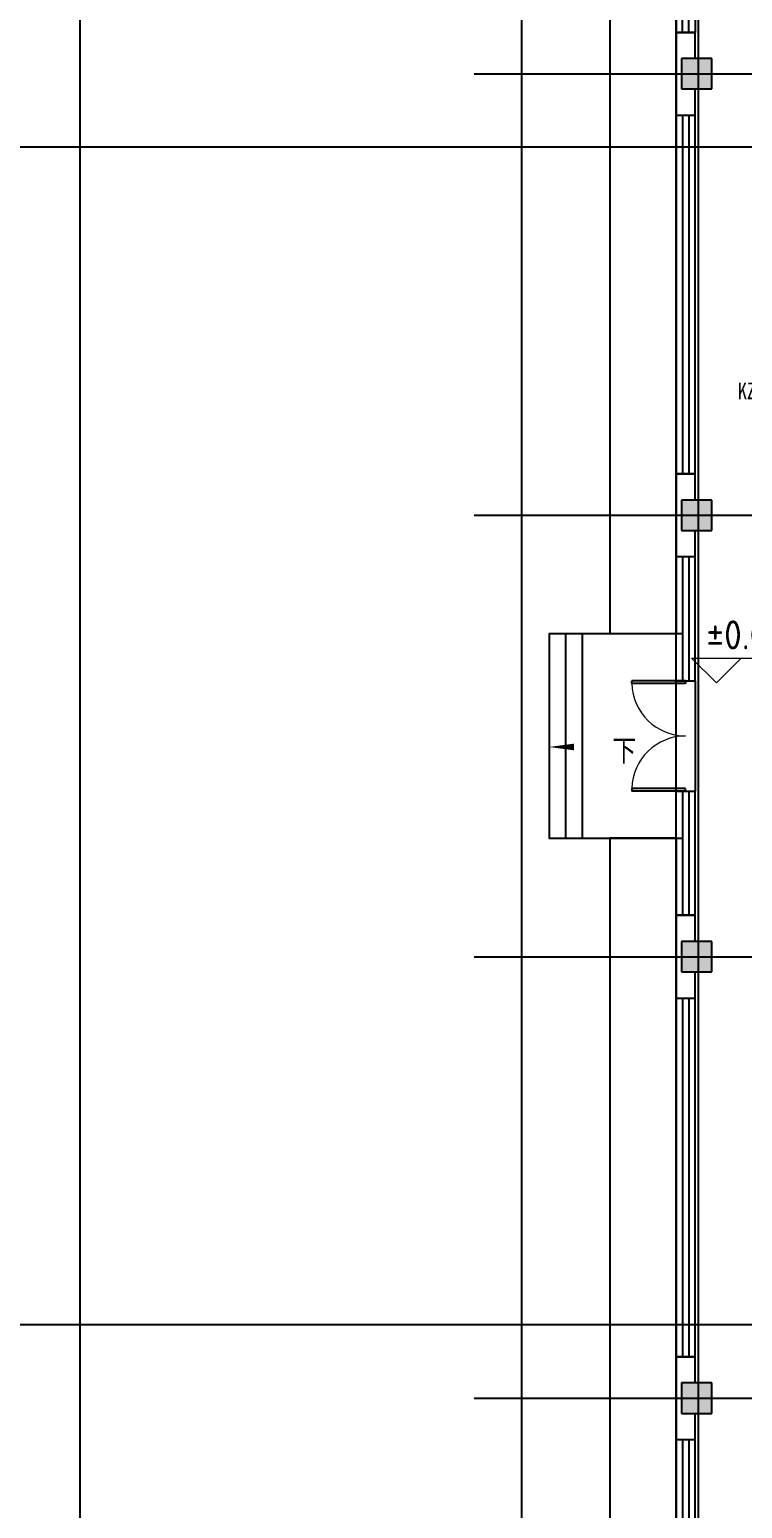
# Model space of a CAD drawing. Extents: x 0 to 2838408, y -923048 to 203859.
# Drawn here: x 2427809 to 2440720, y -243490 to -216692 of the extents above; entities that cross this region are included whole.
import ezdxf
from ezdxf.enums import TextEntityAlignment as Align

# ---------------------------------------------------------------- set-up
doc = ezdxf.new("R2010")
doc.units = 0
doc.header["$LTSCALE"] = 1000
doc.layers.add('A-ANNO-IDEN', color=3, linetype='Continuous', lineweight=0)
doc.layers.add('A-ANNO-IDEN-LEVL', color=3, linetype='Continuous', lineweight=0)
doc.layers.add('A-ANNO-TXT', color=7, linetype='Continuous', lineweight=0, plot=False)
for name, color, linetype in [('COLUMN', 9, 'Continuous'), ('DOTE', 8, 'Continuous'), ('E2-楼梯、坡道', 52, 'Continuous'), ('GROUND', 2, 'Continuous'), ('PUB_HATCH', 8, 'Continuous'), ('WALL', 9, 'Continuous'), ('WINDOW', 4, 'Continuous'), ('XREF', 8, 'Continuous'), ('抗震支吊架', 2, 'Continuous')]:
    doc.layers.add(name, color=color, linetype=linetype)
doc.styles.add('-黑体_T3', font='', dxfattribs={"width": 0.8})
doc.styles.add('kzcad', font='', dxfattribs={"width": 0.8})
doc.styles.get("Standard").update_dxf_attribs({"font": 'geniso.shx', "bigfont": 'hztxt.shx'})
doc.styles.get('-黑体_T3').set_extended_font_data('SimHei')
doc.styles.get('kzcad').set_extended_font_data('SimSun')

# ---------------------------------------------------------------- blocks, each defined once
blk = doc.blocks.new('$TCHSYS$WIN2D')
for p, q in [((-0.5, 0.5), (0.5, 0.5)), ((-0.5, 0.5), (-0.5, -0.5)), ((0.5, 0.5), (0.5, -0.5)), ((0.5, 0.1667), (-0.5, 0.1667)), ((0.5, -0.1667), (-0.5, -0.1667)), ((-0.5, -0.5), (0.5, -0.5))]:
    blk.add_line(p, q)
blk = doc.blocks.new('$DorLib2D$00000002')
for p, q in [((-0.5, 0), (-0.5, 0.4875)), ((-0.475, 0.4875), (-0.5, 0.4875)), ((-0.475, 0), (-0.475, 0.4875)), ((0.475, 0), (0.475, 0.4875)), ((0.475, 0.4875), (0.5, 0.4875)), ((0.5, 0), (0.5, 0.4875)), ((-0.5, 0), (-0.475, 0)), ((0.5, 0), (0.475, 0))]:
    blk.add_line(p, q)
at = {"lineweight": 13}
for centre, start, end in [((-0.4875, 0), 0, 88.53072), ((0.4875, 0), 91.46928, 180)]:
    blk.add_arc(centre, 0.4875, start, end, dxfattribs=at)
blk = doc.blocks.new('1F1')
at = {"layer": 'PUB_HATCH'}
for points in [[(2440166.7, -217217.2), (2439616.7, -217217.2), (2439616.7, -217767.2), (2440166.7, -217767.2)], [(2440166.7, -225217.2), (2439616.7, -225217.2), (2439616.7, -225767.2), (2440166.7, -225767.2)], [(2440166.7, -233217.2), (2439616.7, -233217.2), (2439616.7, -233767.2), (2440166.7, -233767.2)], [(2440166.7, -241217.2), (2439616.7, -241217.2), (2439616.7, -241767.2), (2440166.7, -241767.2)]]:
    blk.add_hatch(color=256, dxfattribs=at).paths.add_polyline_path(points)
blk.add_line((2439616.7, -232742.2), (2439616.7, -232742.2))
at = {"layer": 'A-ANNO-IDEN'}
blk.add_lwpolyline([(2438207.1, -229692.2, 0, 0, 0), (2437216.7, -229692.2, 0, 120, 0), (2437666.7, -229692.2, 0, 0, 0)], format="xyseb", dxfattribs=at)
at = {"layer": 'A-ANNO-IDEN-LEVL'}
for p, q in [((2440247.4, -228531.4), (2439797.4, -228081.4)), ((2439797.4, -228081.4), (2441948.3, -228081.4)), ((2440247.4, -228531.4), (2440697.4, -228081.4))]:
    blk.add_line(p, q, dxfattribs=at)
at = {"layer": 'COLUMN'}
for p, q in [((2440166.7, -217217.2), (2439616.7, -217217.2)), ((2439616.7, -217217.2), (2439616.7, -217767.2)), ((2440166.7, -217767.2), (2440166.7, -217217.2)), ((2439616.7, -217767.2), (2440166.7, -217767.2)), ((2440166.7, -225217.2), (2439616.7, -225217.2)), ((2439616.7, -225217.2), (2439616.7, -225767.2)), ((2440166.7, -225767.2), (2440166.7, -225217.2)), ((2439616.7, -225767.2), (2440166.7, -225767.2)), ((2440166.7, -233217.2), (2439616.7, -233217.2)), ((2439616.7, -233217.2), (2439616.7, -233767.2)), ((2440166.7, -233767.2), (2440166.7, -233217.2)), ((2439616.7, -233767.2), (2440166.7, -233767.2)), ((2440166.7, -241217.2), (2439616.7, -241217.2)), ((2439616.7, -241217.2), (2439616.7, -241767.2)), ((2440166.7, -241767.2), (2440166.7, -241217.2)), ((2439616.7, -241767.2), (2440166.7, -241767.2))]:
    blk.add_line(p, q, dxfattribs=at)
at = {"layer": 'Defpoints', "color": 250}
for points in [[(2326685.8, -167047), (2468623.3, -167047), (2468623.3, -240163.8), (2326685.8, -240163.8)], [(2326685.8, -291937.3), (2468623.3, -291937.3), (2468623.3, -218820.5), (2326685.8, -218820.5)]]:
    blk.add_lwpolyline(points, close=True, dxfattribs=at)
at = {"layer": 'DOTE'}
for p, q in [((2428716.7, -187892.2), (2428716.7, -271092.2)), ((2436716.7, -187892.2), (2436716.7, -271092.2)), ((2439916.7, -187892.2), (2439916.7, -271092.2)), ((2435862.3, -217492.2), (2453916.7, -217492.2)), ((2435862.3, -225492.2), (2453916.7, -225492.2)), ((2435862.3, -233492.2), (2453916.7, -233492.2)), ((2435862.3, -241492.2), (2453916.7, -241492.2))]:
    blk.add_line(p, q, dxfattribs=at)
at = {"layer": 'E2-楼梯、坡道'}
for points in [[(2437516.7, -227642.2), (2437216.7, -227642.2), (2437216.7, -231342.2), (2437516.7, -231342.2)], [(2437816.7, -227642.2), (2437516.7, -227642.2), (2437516.7, -231342.2), (2437816.7, -231342.2)], [(2439616.7, -227642.2), (2437816.7, -227642.2), (2437816.7, -231342.2), (2439616.7, -231342.2)]]:
    blk.add_lwpolyline(points, dxfattribs=at)
at = {"layer": 'GROUND'}
for p, q in [((2438316.7, -203192.2), (2438316.7, -227642.2)), ((2439516.7, -227642.2), (2438316.7, -227642.2)), ((2438316.7, -231342.2), (2438316.7, -249392.2)), ((2439516.7, -231342.2), (2438316.7, -231342.2))]:
    blk.add_line(p, q, dxfattribs=at)
for points in [[(2439516.7, -203192.2), (2439516.7, -227642.2)], [(2439516.7, -231342.2), (2439516.7, -249392.2)]]:
    blk.add_lwpolyline(points, dxfattribs=at)
at = {"layer": 'WALL'}
for p, q in [((2439866.7, -216742.2), (2439516.7, -216742.2)), ((2439516.7, -216742.2), (2439516.7, -217492.2)), ((2439866.7, -217217.2), (2439866.7, -216742.2)), ((2439516.7, -217492.2), (2439516.7, -218242.2)), ((2439866.7, -218242.2), (2439866.7, -217767.2)), ((2439516.7, -218242.2), (2439866.7, -218242.2)), ((2439866.7, -224742.2), (2439516.7, -224742.2)), ((2439516.7, -224742.2), (2439516.7, -225492.2)), ((2439866.7, -225217.2), (2439866.7, -224742.2)), ((2439516.7, -225492.2), (2439516.7, -226242.2)), ((2439866.7, -226242.2), (2439866.7, -225767.2)), ((2439516.7, -226242.2), (2439866.7, -226242.2)), ((2439866.7, -232742.2), (2439516.7, -232742.2)), ((2439516.7, -232742.2), (2439516.7, -233492.2)), ((2439866.7, -233217.2), (2439866.7, -232742.2)), ((2439516.7, -233492.2), (2439516.7, -234242.2)), ((2439866.7, -234242.2), (2439866.7, -233767.2)), ((2439516.7, -234242.2), (2439866.7, -234242.2)), ((2439866.7, -240742.2), (2439516.7, -240742.2)), ((2439516.7, -240742.2), (2439516.7, -241492.2)), ((2439866.7, -241217.2), (2439866.7, -240742.2)), ((2439516.7, -241492.2), (2439516.7, -242242.2)), ((2439866.7, -242242.2), (2439866.7, -241767.2)), ((2439516.7, -242242.2), (2439866.7, -242242.2))]:
    blk.add_line(p, q, dxfattribs=at)
blk.add_lwpolyline([(2439516.7, -201708), (2452116.7, -201692.2), (2452116.7, -257292.2), (2439516.7, -257308)], close=True, dxfattribs=at)
at = {"layer": 'WINDOW'}
blk.add_line((2439866.7, -228492.2), (2439866.7, -230492.2), dxfattribs=at)
for name, p, xscale, yscale, zscale, rotation in [('$TCHSYS$WIN2D', (2439691.7, -213492.2), 6500, -350, 6500, 269.9999999978856), ('$TCHSYS$WIN2D', (2439691.7, -221492.2), -6500, -350, -6500, 270.0000000003765), ('$TCHSYS$WIN2D', (2439691.7, -227367.2), -2249.999999997905, -350, -2249.999999997905, 270.0000000003765), ('$DorLib2D$00000002', (2439691.7, -229492.2), -2000, -2000, -2000, 270.0000000003765), ('$TCHSYS$WIN2D', (2439691.7, -231617.2), -2249.999999997905, -350, -2249.999999997905, 270.0000000003765), ('$TCHSYS$WIN2D', (2439691.7, -237492.2), -6500, -350, -6500, 270.0000000003765), ('$TCHSYS$WIN2D', (2439691.7, -245492.2), -6500, -350, -6500, 270.0000000003765)]:
    blk.add_blockref(name, p, dxfattribs=dict(at, xscale=xscale, yscale=yscale, zscale=zscale, rotation=rotation))
at = {"layer": 'A-ANNO-TXT', "color": 7}
blk.add_text('%%P0.000', height=525, dxfattribs=at).set_placement((2440065.4, -227923.9))
at = {"layer": 'A-ANNO-TXT', "color": 7, "style": '-黑体_T3', "width": 0.8}
blk.add_text('下', height=394.3, dxfattribs=at).set_placement((2438364.6, -229954.7))

msp = doc.modelspace()

# ---------------------------------------------------------------- block references
at = {"layer": 'XREF'}
msp.add_blockref('1F1', (0, 0), dxfattribs=at)

# ---------------------------------------------------------------- texts
at = {"layer": '抗震支吊架', "color": 2, "style": 'kzcad', "width": 0.8}
msp.add_text('KZS-DN100-TL', height=300, rotation=359.88539, dxfattribs=at).set_placement((2441616.7, -223392.2), align=Align.CENTER)

doc.saveas('drawing.dxf')
